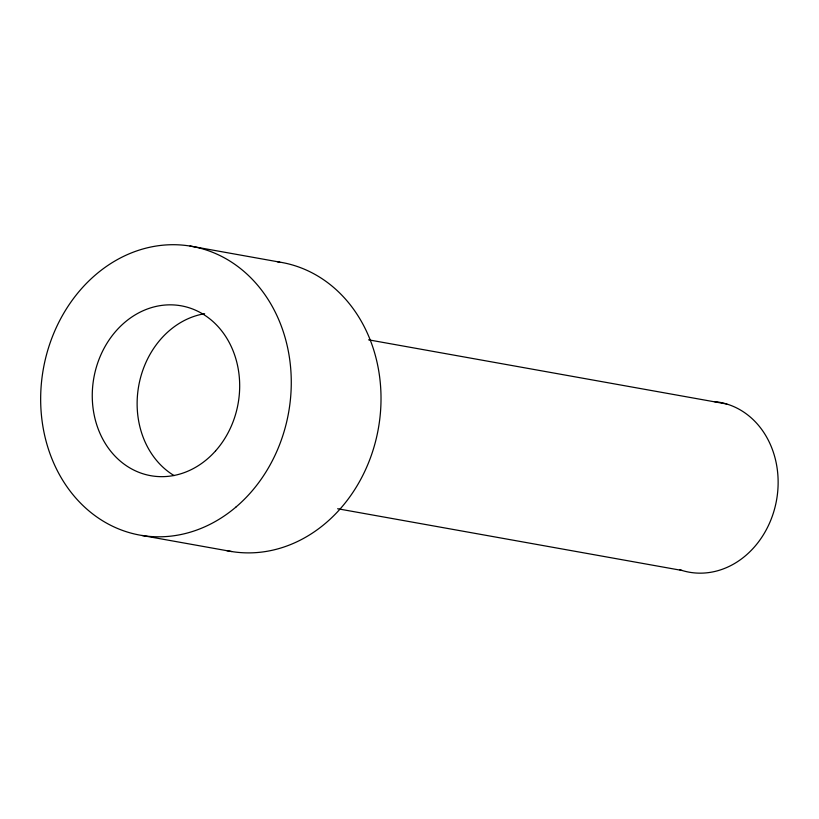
<?xml version="1.0" encoding="UTF-8"?>
<svg xmlns="http://www.w3.org/2000/svg" width="819" height="819" viewBox="0 0 819 819"><rect width="100%" height="100%" fill="white"/><g stroke="black" fill="none" stroke-linecap="round" stroke-linejoin="round"><path stroke-width="1.23" d="M189.998 246.028L279.74 262.121M368.591 339.834L726.811 404.033M337.643 508.742L682.032 570.464M141.922 535.462L231.664 551.545M277.283 261.752A146.703 124.56 -79.8 0 1 378.439 428.091A146.703 124.56 -79.8 0 1 226.761 550.634M714.26 401.586A86.292 73.27 -79.8 0 1 776.064 502.671A86.292 73.27 -79.8 0 1 679.77 569.727M174.109 475.604A86.292 73.27 -79.8 0 1 138.882 384.95A86.292 73.27 -79.8 0 1 204.637 313.718M235.923 507.074A146.703 124.56 -79.8 0 0 221.007 256.091A146.703 124.56 -79.8 0 0 40.95 409.07A146.703 124.56 -79.8 0 0 235.923 507.074M215.592 450.87A86.292 73.27 -79.8 0 0 188.35 307.534A86.292 73.27 -79.8 0 0 93.95 413.83A86.292 73.27 -79.8 0 0 215.592 450.87"/></g></svg>
